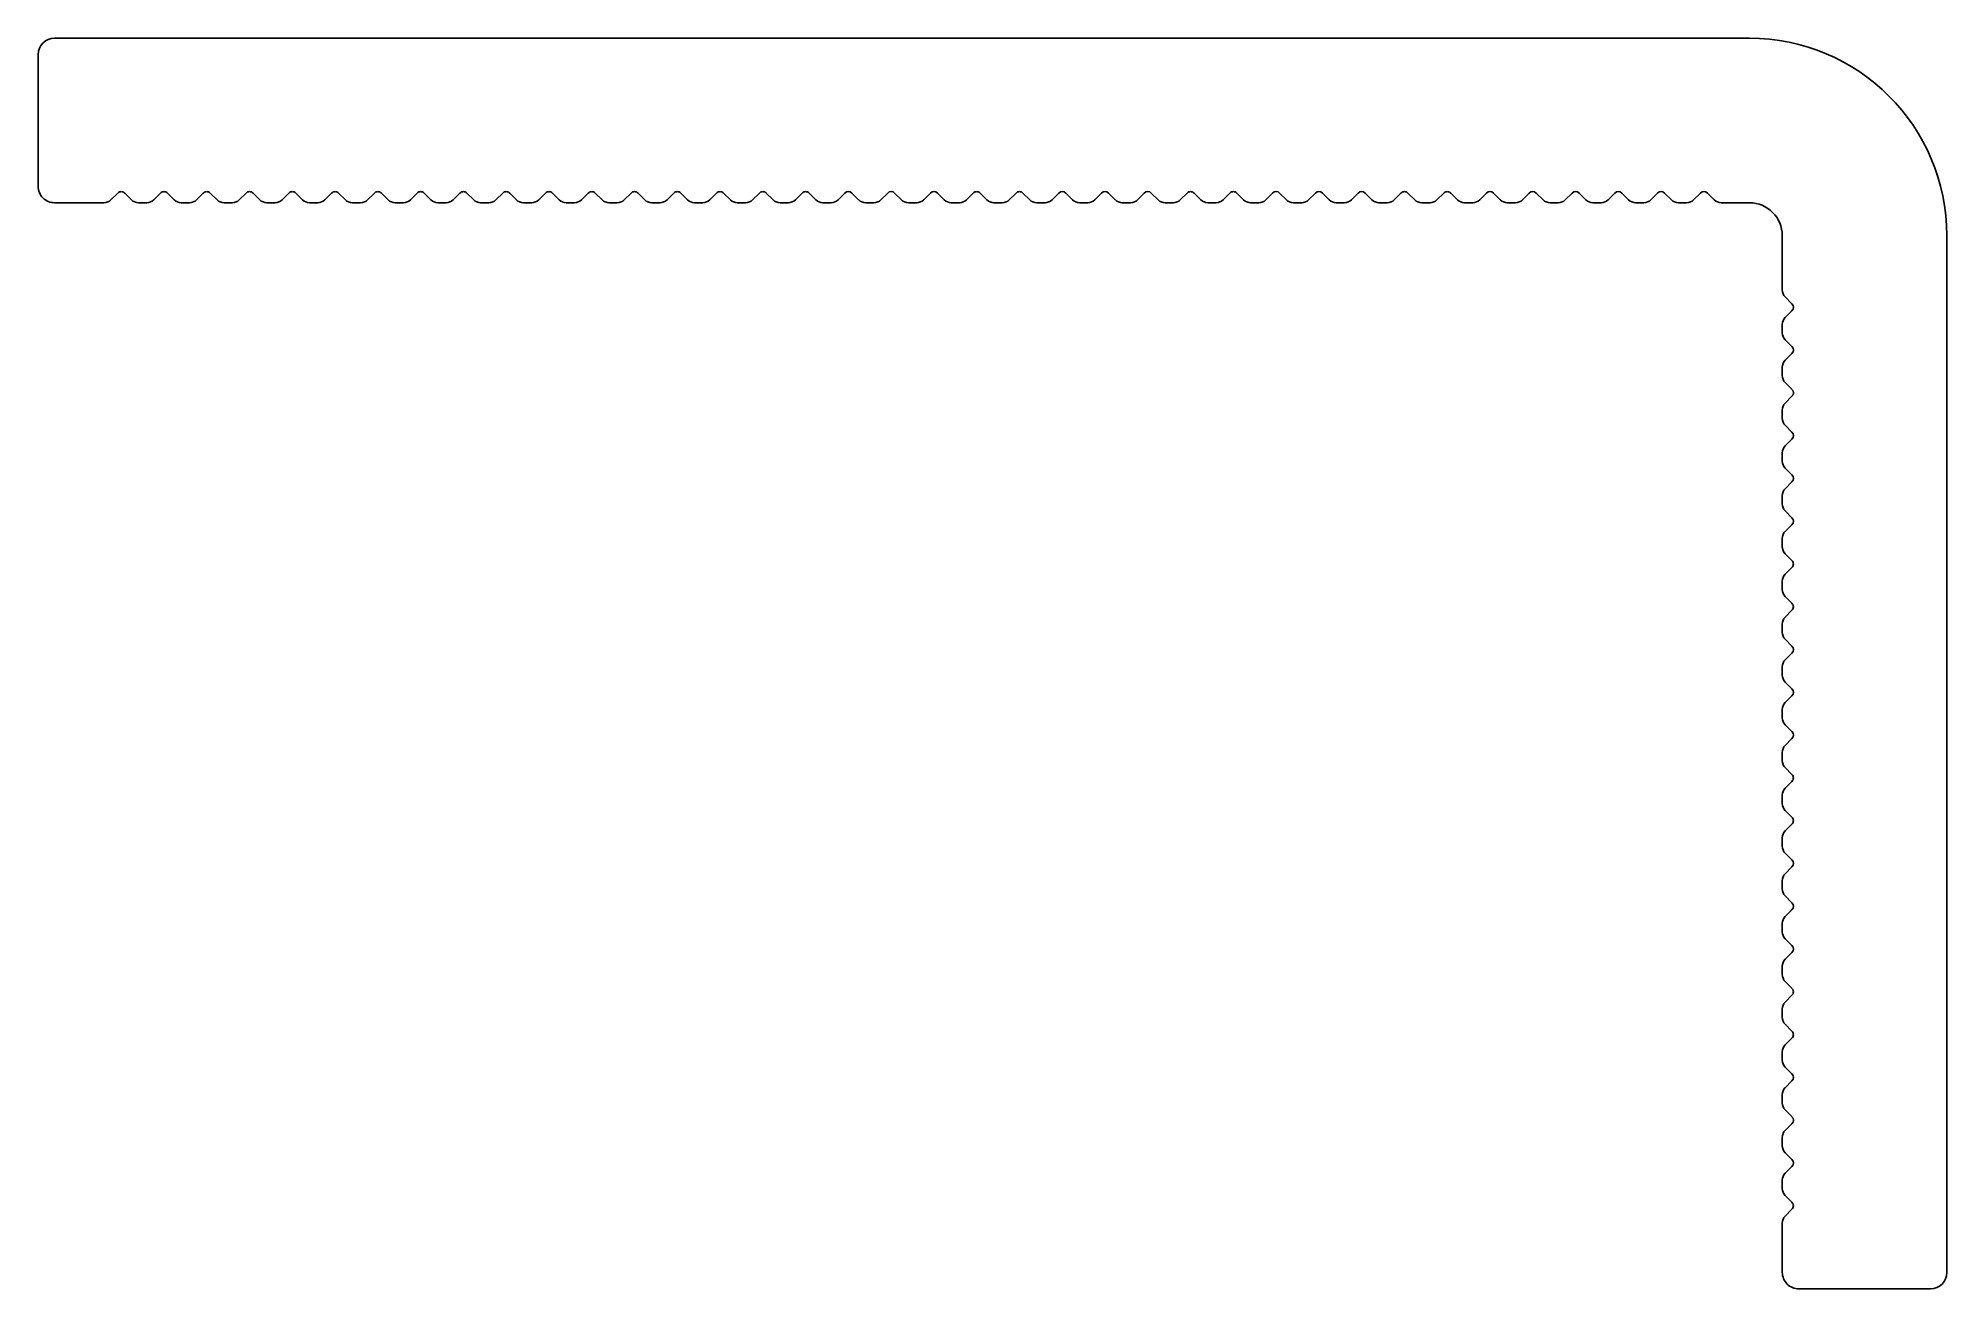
# Model space of a CAD drawing. Extents: x 1871.2 to 1929.2, y 1960.8 to 1998.8.
import ezdxf

# ---------------------------------------------------------------- set-up
doc = ezdxf.new("R2010")
doc.units = 0
doc.layers.get('0').update_dxf_attribs({"linetype": 'CONTINUOUS'})

msp = doc.modelspace()

# ---------------------------------------------------------------- linework, layer by layer
for p, q in [((1923.21, 1998.806), (1871.703, 1998.806)), ((1871.203, 1998.306), (1871.203, 1994.306)), ((1871.703, 1993.806), (1873.203, 1993.806)), ((1873.415, 1993.894), (1873.621, 1994.1)), ((1873.833, 1994.1), (1874.039, 1993.894)), ((1874.251, 1993.806), (1874.503, 1993.806)), ((1874.715, 1993.894), (1874.921, 1994.1)), ((1875.133, 1994.1), (1875.339, 1993.894)), ((1875.551, 1993.806), (1875.803, 1993.806)), ((1876.015, 1993.894), (1876.221, 1994.1)), ((1876.433, 1994.1), (1876.639, 1993.894)), ((1876.851, 1993.806), (1877.103, 1993.806)), ((1877.315, 1993.894), (1877.521, 1994.1)), ((1877.733, 1994.1), (1877.939, 1993.894)), ((1878.151, 1993.806), (1878.403, 1993.806)), ((1878.615, 1993.894), (1878.821, 1994.1)), ((1879.033, 1994.1), (1879.239, 1993.894)), ((1879.451, 1993.806), (1879.703, 1993.806)), ((1879.915, 1993.894), (1880.121, 1994.1)), ((1880.333, 1994.1), (1880.539, 1993.894)), ((1880.751, 1993.806), (1881.003, 1993.806)), ((1881.215, 1993.894), (1881.421, 1994.1)), ((1881.633, 1994.1), (1881.839, 1993.894)), ((1882.051, 1993.806), (1882.303, 1993.806)), ((1882.515, 1993.894), (1882.721, 1994.1)), ((1882.933, 1994.1), (1883.139, 1993.894)), ((1883.351, 1993.806), (1883.603, 1993.806)), ((1883.815, 1993.894), (1884.021, 1994.1)), ((1884.233, 1994.1), (1884.439, 1993.894)), ((1884.651, 1993.806), (1884.903, 1993.806)), ((1885.115, 1993.894), (1885.321, 1994.1)), ((1885.533, 1994.1), (1885.739, 1993.894)), ((1885.951, 1993.806), (1886.203, 1993.806)), ((1886.415, 1993.894), (1886.621, 1994.1)), ((1886.833, 1994.1), (1887.039, 1993.894)), ((1887.251, 1993.806), (1887.503, 1993.806)), ((1887.715, 1993.894), (1887.921, 1994.1)), ((1888.133, 1994.1), (1888.339, 1993.894)), ((1888.551, 1993.806), (1888.803, 1993.806)), ((1889.015, 1993.894), (1889.221, 1994.1)), ((1889.433, 1994.1), (1889.639, 1993.894)), ((1889.851, 1993.806), (1890.103, 1993.806)), ((1890.315, 1993.894), (1890.521, 1994.1)), ((1890.733, 1994.1), (1890.939, 1993.894)), ((1891.151, 1993.806), (1891.403, 1993.806)), ((1891.615, 1993.894), (1891.821, 1994.1)), ((1892.033, 1994.1), (1892.239, 1993.894)), ((1892.451, 1993.806), (1892.703, 1993.806)), ((1892.915, 1993.894), (1893.121, 1994.1)), ((1893.333, 1994.1), (1893.539, 1993.894)), ((1893.751, 1993.806), (1894.003, 1993.806)), ((1894.215, 1993.894), (1894.421, 1994.1)), ((1894.633, 1994.1), (1894.839, 1993.894)), ((1895.051, 1993.806), (1895.303, 1993.806)), ((1895.515, 1993.894), (1895.721, 1994.1)), ((1895.933, 1994.1), (1896.139, 1993.894)), ((1896.352, 1993.806), (1896.603, 1993.806)), ((1896.815, 1993.894), (1897.021, 1994.1)), ((1897.233, 1994.1), (1897.439, 1993.894)), ((1897.652, 1993.806), (1897.903, 1993.806)), ((1898.115, 1993.894), (1898.321, 1994.1)), ((1898.533, 1994.1), (1898.739, 1993.894)), ((1898.952, 1993.806), (1899.203, 1993.806)), ((1899.415, 1993.894), (1899.621, 1994.1)), ((1899.833, 1994.1), (1900.039, 1993.894)), ((1900.251, 1993.806), (1900.503, 1993.806)), ((1900.715, 1993.894), (1900.921, 1994.1)), ((1901.133, 1994.1), (1901.339, 1993.894)), ((1901.551, 1993.806), (1901.803, 1993.806)), ((1902.015, 1993.894), (1902.221, 1994.1)), ((1902.433, 1994.1), (1902.639, 1993.894)), ((1902.852, 1993.806), (1903.103, 1993.806)), ((1903.315, 1993.894), (1903.521, 1994.1)), ((1903.733, 1994.1), (1903.939, 1993.894)), ((1904.152, 1993.806), (1904.403, 1993.806)), ((1904.615, 1993.894), (1904.821, 1994.1)), ((1905.033, 1994.1), (1905.239, 1993.894)), ((1905.452, 1993.806), (1905.703, 1993.806)), ((1905.915, 1993.894), (1906.121, 1994.1)), ((1906.333, 1994.1), (1906.539, 1993.894)), ((1906.751, 1993.806), (1907.003, 1993.806)), ((1907.215, 1993.894), (1907.421, 1994.1)), ((1907.633, 1994.1), (1907.839, 1993.894)), ((1908.051, 1993.806), (1908.303, 1993.806)), ((1908.515, 1993.894), (1908.721, 1994.1)), ((1908.933, 1994.1), (1909.139, 1993.894)), ((1909.352, 1993.806), (1909.603, 1993.806)), ((1909.815, 1993.894), (1910.021, 1994.1)), ((1910.233, 1994.1), (1910.439, 1993.894)), ((1910.652, 1993.806), (1910.903, 1993.806)), ((1911.115, 1993.894), (1911.321, 1994.1)), ((1911.533, 1994.1), (1911.739, 1993.894)), ((1911.952, 1993.806), (1912.203, 1993.806)), ((1912.415, 1993.894), (1912.621, 1994.1)), ((1912.833, 1994.1), (1913.039, 1993.894)), ((1913.251, 1993.806), (1913.503, 1993.806)), ((1913.715, 1993.894), (1913.921, 1994.1)), ((1914.133, 1994.1), (1914.339, 1993.894)), ((1914.551, 1993.806), (1914.803, 1993.806)), ((1915.015, 1993.894), (1915.221, 1994.1)), ((1915.433, 1994.1), (1915.639, 1993.894)), ((1915.852, 1993.806), (1916.103, 1993.806)), ((1916.315, 1993.894), (1916.521, 1994.1)), ((1916.733, 1994.1), (1916.939, 1993.894)), ((1917.152, 1993.806), (1917.403, 1993.806)), ((1917.615, 1993.894), (1917.821, 1994.1)), ((1918.033, 1994.1), (1918.239, 1993.894)), ((1918.452, 1993.806), (1918.703, 1993.806)), ((1918.915, 1993.894), (1919.121, 1994.1)), ((1919.333, 1994.1), (1919.539, 1993.894)), ((1919.752, 1993.806), (1920.003, 1993.806)), ((1920.215, 1993.894), (1920.421, 1994.1)), ((1920.633, 1994.1), (1920.839, 1993.894)), ((1921.051, 1993.806), (1921.303, 1993.806)), ((1921.515, 1993.894), (1921.721, 1994.1)), ((1921.933, 1994.1), (1922.139, 1993.894)), ((1922.352, 1993.806), (1923.21, 1993.806)), ((1924.21, 1992.806), (1924.21, 1991.155)), ((1929.21, 1961.306), (1929.21, 1992.806)), ((1924.298, 1990.943), (1924.504, 1990.737)), ((1924.504, 1990.524), (1924.298, 1990.318)), ((1924.21, 1990.106), (1924.21, 1989.855)), ((1924.298, 1989.643), (1924.504, 1989.437)), ((1924.504, 1989.224), (1924.298, 1989.018)), ((1924.21, 1988.806), (1924.21, 1988.555)), ((1924.298, 1988.343), (1924.504, 1988.137)), ((1924.504, 1987.924), (1924.298, 1987.718)), ((1924.21, 1987.506), (1924.21, 1987.255)), ((1924.298, 1987.043), (1924.504, 1986.837)), ((1924.21, 1986.206), (1924.21, 1985.955)), ((1924.504, 1986.624), (1924.298, 1986.418)), ((1924.298, 1985.743), (1924.504, 1985.537)), ((1924.504, 1985.324), (1924.298, 1985.118)), ((1924.21, 1984.906), (1924.21, 1984.655)), ((1924.298, 1984.443), (1924.504, 1984.237)), ((1924.504, 1984.024), (1924.298, 1983.818)), ((1924.21, 1983.606), (1924.21, 1983.355)), ((1924.298, 1983.143), (1924.504, 1982.937)), ((1924.504, 1982.724), (1924.298, 1982.518)), ((1924.21, 1982.306), (1924.21, 1982.055)), ((1924.298, 1981.843), (1924.504, 1981.637)), ((1924.21, 1981.006), (1924.21, 1980.755)), ((1924.504, 1981.424), (1924.298, 1981.218)), ((1924.298, 1980.543), (1924.504, 1980.337)), ((1924.504, 1980.124), (1924.298, 1979.918)), ((1924.21, 1979.706), (1924.21, 1979.455)), ((1924.298, 1979.243), (1924.504, 1979.037)), ((1924.504, 1978.824), (1924.298, 1978.618)), ((1924.21, 1978.406), (1924.21, 1978.155)), ((1924.298, 1977.943), (1924.504, 1977.737)), ((1924.504, 1977.524), (1924.298, 1977.318)), ((1924.21, 1977.106), (1924.21, 1976.855)), ((1924.298, 1976.643), (1924.504, 1976.437)), ((1924.21, 1975.806), (1924.21, 1975.555)), ((1924.504, 1976.224), (1924.298, 1976.018)), ((1924.298, 1975.343), (1924.504, 1975.137)), ((1924.504, 1974.924), (1924.298, 1974.718)), ((1924.21, 1974.506), (1924.21, 1974.255)), ((1924.298, 1974.043), (1924.504, 1973.837)), ((1924.504, 1973.624), (1924.298, 1973.418)), ((1924.21, 1973.206), (1924.21, 1972.955)), ((1924.298, 1972.743), (1924.504, 1972.537)), ((1924.504, 1972.324), (1924.298, 1972.118)), ((1924.21, 1971.906), (1924.21, 1971.655)), ((1924.298, 1971.443), (1924.504, 1971.237)), ((1924.21, 1970.606), (1924.21, 1970.355)), ((1924.504, 1971.024), (1924.298, 1970.818)), ((1924.298, 1970.143), (1924.504, 1969.937)), ((1924.504, 1969.724), (1924.298, 1969.518)), ((1924.21, 1969.306), (1924.21, 1969.055)), ((1924.298, 1968.843), (1924.504, 1968.637)), ((1924.504, 1968.424), (1924.298, 1968.218)), ((1924.21, 1968.006), (1924.21, 1967.755)), ((1924.298, 1967.543), (1924.504, 1967.337)), ((1924.504, 1967.124), (1924.298, 1966.918)), ((1924.21, 1966.706), (1924.21, 1966.455)), ((1924.298, 1966.243), (1924.504, 1966.037)), ((1924.21, 1965.406), (1924.21, 1965.155)), ((1924.504, 1965.824), (1924.298, 1965.618)), ((1924.298, 1964.943), (1924.504, 1964.737)), ((1924.504, 1964.524), (1924.298, 1964.318)), ((1924.21, 1964.106), (1924.21, 1963.855)), ((1924.298, 1963.643), (1924.504, 1963.437)), ((1924.504, 1963.224), (1924.298, 1963.018)), ((1924.21, 1962.806), (1924.21, 1961.306)), ((1924.71, 1960.806), (1928.71, 1960.806))]:
    msp.add_line(p, q)
for centre, radius, start, end in [((1871.703, 1998.306), 0.5, 90, 180), ((1923.21, 1992.806), 6, 0, 90), ((1871.703, 1994.306), 0.5, 180, 270.00029), ((1873.203, 1994.106), 0.3, 270, 315), ((1873.727, 1993.994), 0.15, 44.99788, 135), ((1874.251, 1994.106), 0.3, 224.99788, 270), ((1874.503, 1994.106), 0.3, 270, 315), ((1875.027, 1993.994), 0.15, 44.99788, 135), ((1875.551, 1994.106), 0.3, 224.99788, 270), ((1875.803, 1994.106), 0.3, 270, 315), ((1876.327, 1993.994), 0.15, 44.99788, 135), ((1876.851, 1994.106), 0.3, 224.99788, 270), ((1877.103, 1994.106), 0.3, 270, 315), ((1877.627, 1993.994), 0.15, 44.99788, 135), ((1878.151, 1994.106), 0.3, 224.99788, 270), ((1878.403, 1994.106), 0.3, 270, 315), ((1878.927, 1993.994), 0.15, 44.99788, 135), ((1879.451, 1994.106), 0.3, 224.99788, 270), ((1879.703, 1994.106), 0.3, 270, 315), ((1880.227, 1993.994), 0.15, 44.99788, 135), ((1880.751, 1994.106), 0.3, 224.99788, 270), ((1881.003, 1994.106), 0.3, 270, 315), ((1881.527, 1993.994), 0.15, 44.99788, 135), ((1882.051, 1994.106), 0.3, 224.99788, 270), ((1882.303, 1994.106), 0.3, 270, 315), ((1882.827, 1993.994), 0.15, 44.99788, 135), ((1883.351, 1994.106), 0.3, 224.99788, 270), ((1883.603, 1994.106), 0.3, 270, 315), ((1884.127, 1993.994), 0.15, 44.99788, 135), ((1884.651, 1994.106), 0.3, 224.99788, 270), ((1884.903, 1994.106), 0.3, 270, 315), ((1885.427, 1993.994), 0.15, 44.99788, 135), ((1885.951, 1994.106), 0.3, 224.99788, 270), ((1886.203, 1994.106), 0.3, 270, 315), ((1886.727, 1993.994), 0.15, 44.99788, 135), ((1887.251, 1994.106), 0.3, 224.99788, 270), ((1887.503, 1994.106), 0.3, 270, 315), ((1888.027, 1993.994), 0.15, 44.99788, 135), ((1888.551, 1994.106), 0.3, 224.99788, 270), ((1888.803, 1994.106), 0.3, 270, 315), ((1889.327, 1993.994), 0.15, 44.99788, 135), ((1889.851, 1994.106), 0.3, 224.99788, 270), ((1890.103, 1994.106), 0.3, 270, 315), ((1890.627, 1993.994), 0.15, 44.99788, 135), ((1891.151, 1994.106), 0.3, 224.99788, 270), ((1891.403, 1994.106), 0.3, 270, 315), ((1891.927, 1993.994), 0.15, 44.99788, 135), ((1892.451, 1994.106), 0.3, 224.99788, 270), ((1892.703, 1994.106), 0.3, 270, 315), ((1893.227, 1993.994), 0.15, 44.99788, 135), ((1893.751, 1994.106), 0.3, 224.99788, 270), ((1894.003, 1994.106), 0.3, 270, 315), ((1894.527, 1993.994), 0.15, 44.99788, 135), ((1895.051, 1994.106), 0.3, 224.99788, 270), ((1895.303, 1994.106), 0.3, 270, 315), ((1895.827, 1993.994), 0.15, 45, 135), ((1896.352, 1994.106), 0.3, 225, 270), ((1896.603, 1994.106), 0.3, 270, 315), ((1897.127, 1993.994), 0.15, 45, 135), ((1897.652, 1994.106), 0.3, 225, 270), ((1897.903, 1994.106), 0.3, 270, 315), ((1898.427, 1993.994), 0.15, 45, 135), ((1898.952, 1994.106), 0.3, 225, 270), ((1899.203, 1994.106), 0.3, 270, 315.00212), ((1899.727, 1993.994), 0.15, 44.99788, 135.00212), ((1900.251, 1994.106), 0.3, 224.99788, 270), ((1900.503, 1994.106), 0.3, 270, 315), ((1901.027, 1993.994), 0.15, 44.99788, 135), ((1901.551, 1994.106), 0.3, 224.99788, 270), ((1901.803, 1994.106), 0.3, 270, 315), ((1902.327, 1993.994), 0.15, 45, 135), ((1902.852, 1994.106), 0.3, 225, 270), ((1903.103, 1994.106), 0.3, 270, 315), ((1903.627, 1993.994), 0.15, 45, 135), ((1904.152, 1994.106), 0.3, 225, 270), ((1904.403, 1994.106), 0.3, 270, 315), ((1904.927, 1993.994), 0.15, 45, 135), ((1905.452, 1994.106), 0.3, 225, 270), ((1905.703, 1994.106), 0.3, 270, 315.00212), ((1906.227, 1993.994), 0.15, 44.99788, 135.00212), ((1906.751, 1994.106), 0.3, 224.99788, 270), ((1907.003, 1994.106), 0.3, 270, 315), ((1907.527, 1993.994), 0.15, 44.99788, 135), ((1908.051, 1994.106), 0.3, 224.99788, 270), ((1908.303, 1994.106), 0.3, 270, 315), ((1908.827, 1993.994), 0.15, 45, 135), ((1909.352, 1994.106), 0.3, 225, 270), ((1909.603, 1994.106), 0.3, 270, 315), ((1910.127, 1993.994), 0.15, 45, 135), ((1910.652, 1994.106), 0.3, 225, 270), ((1910.903, 1994.106), 0.3, 270, 315), ((1911.427, 1993.994), 0.15, 45, 135), ((1911.952, 1994.106), 0.3, 225, 270), ((1912.203, 1994.106), 0.3, 270, 315.00212), ((1912.727, 1993.994), 0.15, 44.99788, 135.00212), ((1913.251, 1994.106), 0.3, 224.99788, 270), ((1913.503, 1994.106), 0.3, 270, 315), ((1914.027, 1993.994), 0.15, 44.99788, 135), ((1914.551, 1994.106), 0.3, 224.99788, 270), ((1914.803, 1994.106), 0.3, 270, 314.99894), ((1915.327, 1993.994), 0.15, 45.00106, 134.99894), ((1915.852, 1994.106), 0.3, 225.00106, 270), ((1916.103, 1994.106), 0.3, 270, 314.99894), ((1916.627, 1993.994), 0.15, 45.00106, 134.99894), ((1917.152, 1994.106), 0.3, 225.00106, 270), ((1917.403, 1994.106), 0.3, 270, 315), ((1917.927, 1993.994), 0.15, 45, 135), ((1918.452, 1994.106), 0.3, 225, 270), ((1918.703, 1994.106), 0.3, 270, 314.99894), ((1919.227, 1993.994), 0.15, 45.00106, 134.99894), ((1919.752, 1994.106), 0.3, 225.00106, 270), ((1920.003, 1994.106), 0.3, 270, 315), ((1920.527, 1993.994), 0.15, 45, 135), ((1921.051, 1994.106), 0.3, 225, 270), ((1921.303, 1994.106), 0.3, 270, 314.99894), ((1921.827, 1993.994), 0.15, 45, 134.99894), ((1922.352, 1994.106), 0.3, 225, 270), ((1923.21, 1992.806), 1, 0, 90), ((1924.51, 1991.155), 0.3, 180, 225), ((1924.51, 1990.106), 0.3, 135.00106, 180), ((1924.398, 1990.63), 0.15, 315.00106, 45), ((1924.51, 1989.855), 0.3, 180, 225), ((1924.398, 1989.33), 0.15, 315, 45), ((1924.51, 1988.806), 0.3, 135, 180), ((1924.51, 1988.555), 0.3, 180, 224.99894), ((1924.398, 1988.03), 0.15, 315.00106, 44.99894), ((1924.51, 1987.506), 0.3, 135.00106, 180), ((1924.51, 1987.255), 0.3, 180, 225), ((1924.398, 1986.73), 0.15, 315, 45), ((1924.51, 1986.206), 0.3, 135, 180), ((1924.51, 1985.955), 0.3, 180, 224.99894), ((1924.51, 1984.906), 0.3, 135.00106, 180), ((1924.398, 1985.43), 0.15, 315.00106, 44.99894), ((1924.51, 1984.655), 0.3, 180, 224.99894), ((1924.398, 1984.13), 0.15, 315.00106, 44.99894), ((1924.51, 1983.606), 0.3, 135.00106, 180), ((1924.51, 1983.355), 0.3, 180, 225.00212), ((1924.398, 1982.83), 0.15, 315, 45.00212), ((1924.51, 1982.306), 0.3, 135, 180), ((1924.51, 1982.055), 0.3, 180, 225.00212), ((1924.398, 1981.53), 0.15, 314.99788, 45.00212), ((1924.51, 1981.006), 0.3, 134.99788, 180), ((1924.51, 1980.755), 0.3, 180, 225), ((1924.51, 1979.706), 0.3, 135, 180), ((1924.398, 1980.23), 0.15, 315, 45), ((1924.51, 1979.455), 0.3, 180, 225), ((1924.398, 1978.93), 0.15, 315, 45), ((1924.51, 1978.406), 0.3, 135, 180), ((1924.51, 1978.155), 0.3, 180, 225), ((1924.398, 1977.63), 0.15, 315, 45), ((1924.51, 1977.106), 0.3, 135, 180), ((1924.51, 1976.855), 0.3, 180, 225.00212), ((1924.398, 1976.33), 0.15, 315, 45.00212), ((1924.51, 1975.806), 0.3, 135, 180), ((1924.51, 1975.555), 0.3, 180, 225.00212), ((1924.51, 1974.506), 0.3, 134.99788, 180), ((1924.398, 1975.03), 0.15, 314.99788, 45.00212), ((1924.51, 1974.255), 0.3, 180, 225), ((1924.51, 1973.206), 0.3, 135, 180), ((1924.398, 1973.73), 0.15, 315, 45), ((1924.51, 1972.955), 0.3, 180, 225), ((1924.398, 1972.43), 0.15, 315, 45), ((1924.51, 1971.906), 0.3, 135, 180), ((1924.51, 1971.655), 0.3, 180, 225), ((1924.398, 1971.13), 0.15, 315, 45), ((1924.51, 1970.606), 0.3, 135, 180), ((1924.51, 1970.355), 0.3, 180, 225.00212), ((1924.398, 1969.83), 0.15, 315, 45.00212), ((1924.51, 1969.306), 0.3, 135, 180), ((1924.51, 1969.055), 0.3, 180, 225.00212), ((1924.51, 1968.006), 0.3, 134.99788, 180), ((1924.398, 1968.53), 0.15, 314.99788, 45.00212), ((1924.51, 1967.755), 0.3, 180, 225), ((1924.398, 1967.23), 0.15, 315, 45), ((1924.51, 1966.706), 0.3, 135, 180), ((1924.51, 1966.455), 0.3, 180, 225), ((1924.398, 1965.93), 0.15, 315, 45), ((1924.51, 1965.406), 0.3, 135, 180), ((1924.51, 1965.155), 0.3, 180, 225), ((1924.398, 1964.63), 0.15, 315, 45), ((1924.51, 1964.106), 0.3, 135, 180), ((1924.51, 1963.855), 0.3, 180, 225.00212), ((1924.51, 1962.806), 0.3, 135, 179.99971), ((1924.398, 1963.33), 0.15, 315, 45.00212), ((1924.71, 1961.306), 0.5, 179.99971, 270), ((1928.71, 1961.306), 0.5, 270, 0)]:
    msp.add_arc(centre, radius, start, end)

doc.saveas('drawing.dxf')
